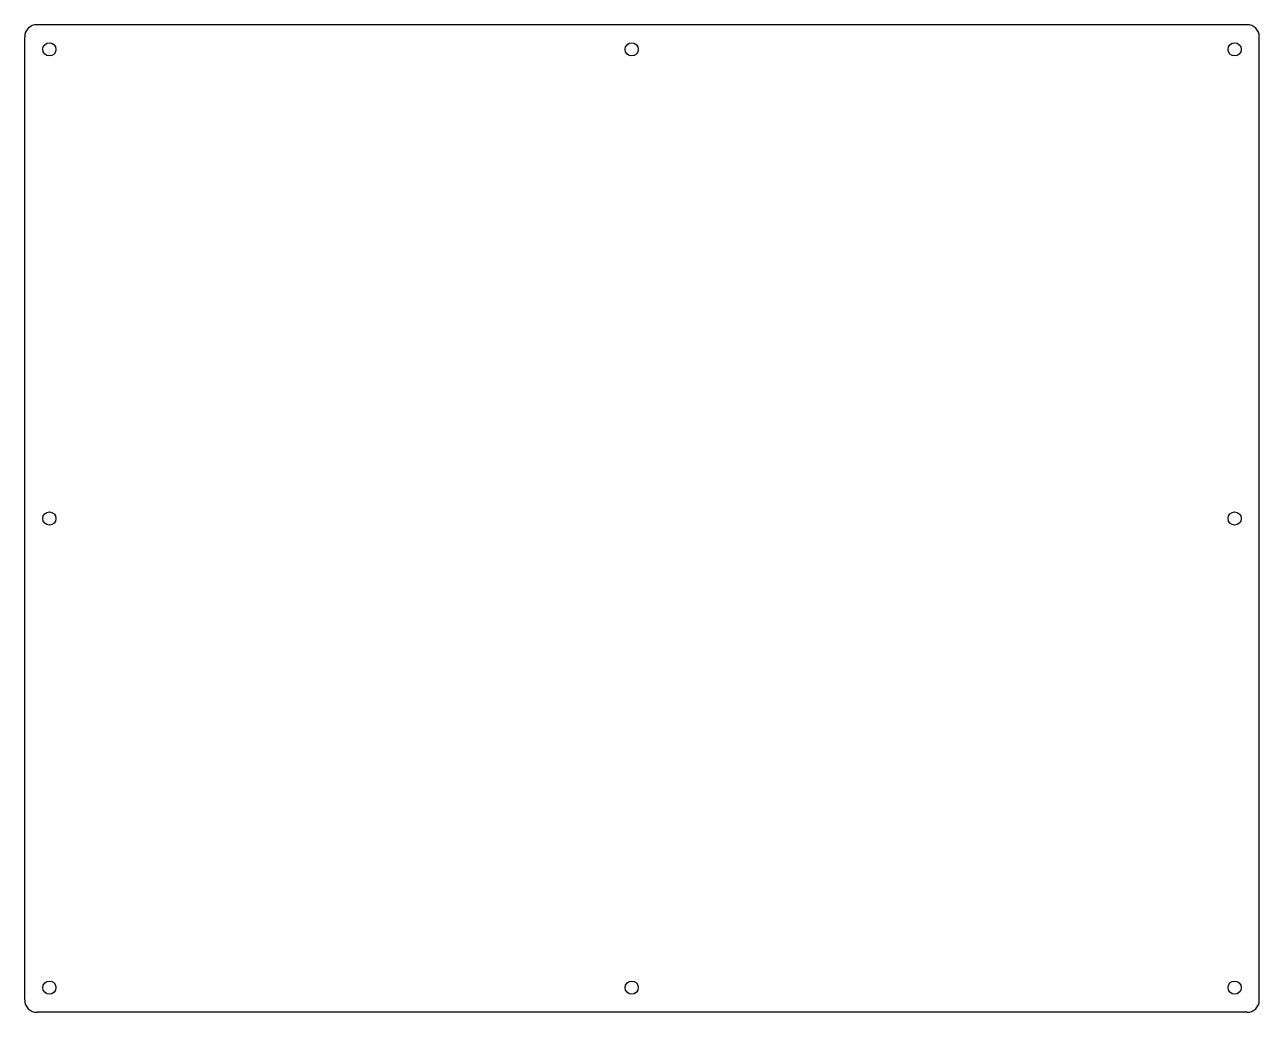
# Model space of a CAD drawing. Extents: x 0 to 300, y 0 to 240.
import ezdxf

# ---------------------------------------------------------------- set-up
doc = ezdxf.new("R2010")
doc.units = 0
doc.layers.add('20', color=53, linetype='CONTINUOUS')

msp = doc.modelspace()

# ---------------------------------------------------------------- linework, layer by layer
at = {"layer": '20'}
for p, q in [((297, 240), (3, 240)), ((0, 3), (0, 237)), ((300, 3), (300, 237)), ((297, 0), (3, 0))]:
    msp.add_line(p, q, dxfattribs=at)
for centre in [(6, 234), (147.5, 234), (294, 234), (6, 120), (294, 120), (6, 6), (147.5, 6), (294, 6)]:
    msp.add_circle(centre, 1.6, dxfattribs=at)
for centre, start, end in [((3, 237), 90, 180), ((297, 237), 0, 90), ((3, 3), 180, 270), ((297, 3), 270, 0)]:
    msp.add_arc(centre, 3, start, end, dxfattribs=at)

doc.saveas('drawing.dxf')
